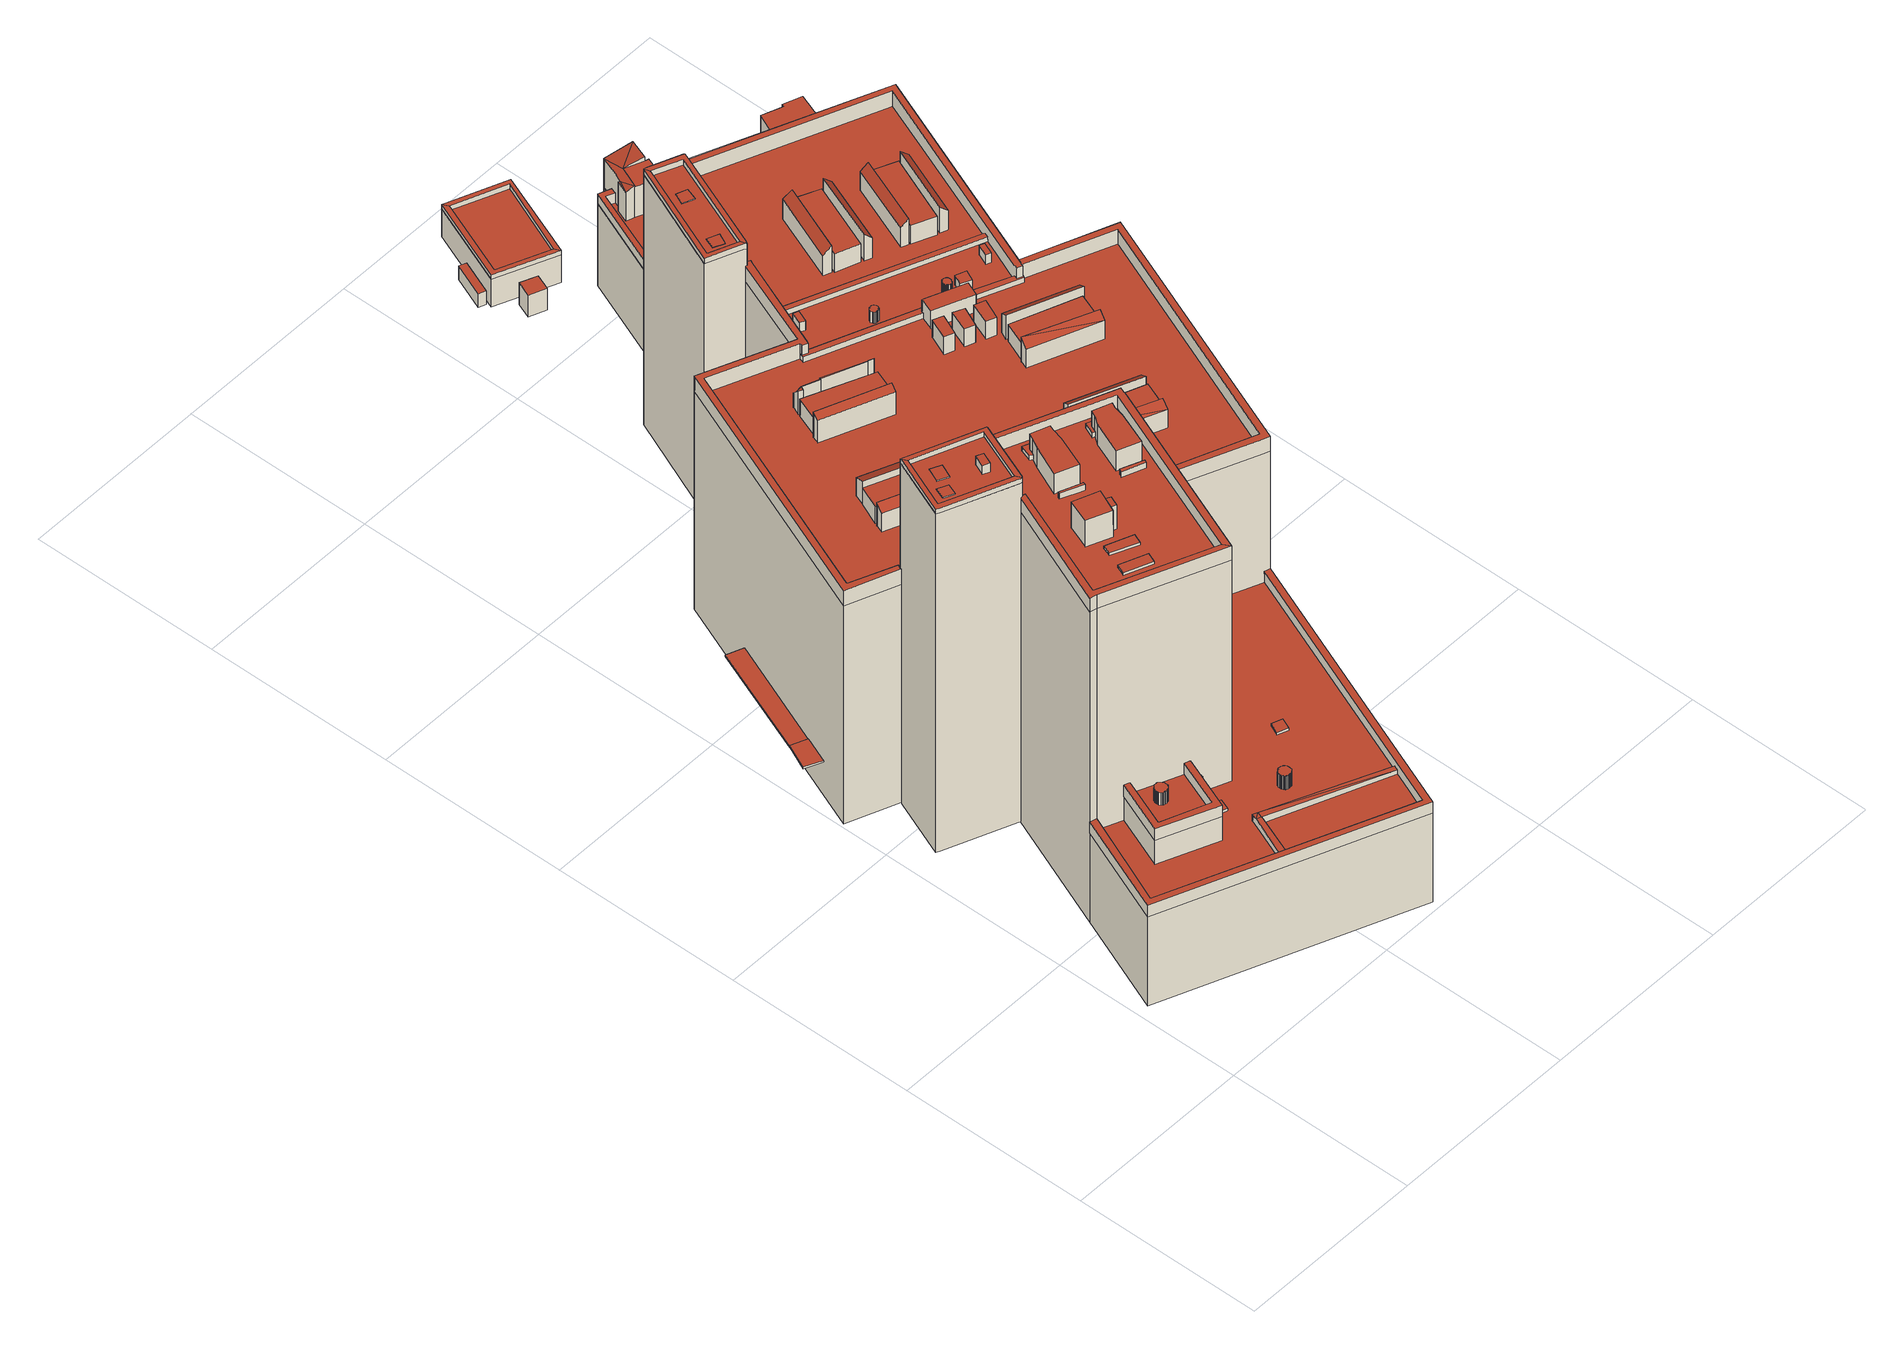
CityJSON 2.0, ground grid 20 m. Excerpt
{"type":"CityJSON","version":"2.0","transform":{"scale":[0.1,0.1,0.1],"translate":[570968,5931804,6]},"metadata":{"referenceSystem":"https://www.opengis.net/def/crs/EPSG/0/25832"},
"CityObjects":{
"building1":{"type":"Building","attributes":{"Grundfläche 2D":"2971.581013","Grundhöhe NN":"6.259"},"children":["building1-1","building1-2","building1-3","building1-4","building1-5","building1-6","building1-7","building1-8","building1-9","building1-10","building1-11","building1-12","building1-13","building1-14","building1-15","building1-16","building1-17","building1-18","building1-19","building1-20","building1-21","building1-22","building1-23","building1-24","building1-25","building1-26","building1-27","building1-28","building1-29","building1-30","building1-31","building1-32","building1-33","building1-34","building1-35","building1-36","building1-37","building1-38","building1-39","building1-40","building1-41","building1-42","building1-43","building1-44","building1-45","building1-46","building1-47","building1-48","building1-49","building1-50","building1-51","building1-52","building1-53","building1-54","building1-55"],"geometry":[{"type":"MultiSurface","lod":"3","boundaries":[[[0,1,2,3,4,5,6,7,8]],[[9,10,11,12,13,14,15,16,17,4,3,18]],[[19,20,21,22,23,24,25,26],[27,28,29,30,31,32,33,34,35,36],[37,38,39,40,41,42,43,44,45,46]],[[47,48,49,50,51,52,53,54,55,56]],[[57,58,59,60,61,62,63,64,65]],[[66,67,68,69,70,71]],[[72,73,74]],[[72,74,75]],[[76,72,75,77]],[[78,77,79]],[[76,77,78]],[[80,81,82,83,84,85,86,87,88,89,90]],[[91,92,93,94,95,96,97,98]],[[99,100,101,102]],[[103,104,102]],[[104,99,102]],[[105,104,103]],[[106,99,104]],[[107,108,109,110]],[[111,112,113,114]],[[115,116,117,118]],[[119,120,121,122,123,124,125,126,127,128,129,130,131]],[[132,133,134,135,136,137,138,139,140,141,142,143,144,145,146,147]],[[148,149,150,151,152,153,154,155,156,157,158,159,160,161,162,163,164,165,166,167,168,169,170],[171,172,173,174],[175,176,177,178],[179,180,181,182],[183,184,185,186]],[[187,188,189,190]],[[191,192,193,194,195,196,197,198,199,200,201,202,203,204,205,206,207,208]],[[209,210,211,212]],[[213,214,215,216]],[[217,218,219,220]],[[221,222,223,224]],[[225,226,227,228,229,230,231,232]],[[233,234,235,236]],[[237,238,239,240,241,242,243,244]],[[245,246,247,248,249,250,251,252,253]],[[254,255,256,257,258,259,260,261,262,263,264,265,266,267,268,269,270,271,272,273,274,275,276,277],[278,279,280,281]],[[282,283,284,285]],[[286,287,288,289,290,291,292,293,294,295,296,297]],[[298,299,300,301,302,303,304,305,306],[307,308,309,310],[311,312,313,314]],[[315,1,0,316]],[[315,317,2,1]],[[317,318,3,2]],[[26,25,5,4]],[[24,6,5,25]],[[7,6,24,23]],[[15,14,22,21]],[[21,20,16,15]],[[17,16,20,19]],[[19,26,4,17]],[[318,319,18,3]],[[9,18,319,320]],[[10,9,320,321]],[[321,322,11,10]],[[322,323,12,11]],[[33,32,52,51]],[[52,32,31,324,325,53]],[[325,326,54,53]],[[326,327,328,56,55,54]],[[328,329,47,56]],[[329,330,36,35,49,48,47]],[[35,34,50,49]],[[34,33,51,50]],[[62,61,46,45]],[[62,45,44,331,332,63]],[[332,333,64,63]],[[333,334,65,64]],[[334,335,57,65]],[[335,336,39,38,59,58,57]],[[60,59,38,37]],[[37,46,61,60]],[[69,68,260,259]],[[259,258,70,69]],[[258,263,71,70]],[[263,262,66,71]],[[262,261,67,66]],[[261,260,68,67]],[[74,73,278,281]],[[75,74,281,280,79,77]],[[78,79,280,279]],[[76,78,279,278,73,72]],[[337,338,92,91]],[[338,339,93,92]],[[339,340,94,93]],[[284,283,96,95,291,290,105,103]],[[288,287,97,96,283,282,101,100]],[[98,97,287,286]],[[102,101,282,285]],[[103,102,285,284]],[[290,289,106,104,105]],[[106,289,288,100,99]],[[110,109,310,309]],[[309,308,107,110]],[[108,107,308,307]],[[307,310,109,108]],[[112,111,182,181]],[[181,180,113,112]],[[180,179,114,113]],[[111,114,179,182]],[[171,174,118,117]],[[173,172,116,115]],[[117,116,172,171]],[[341,342,163,162,127,126,125]],[[128,127,162,161]],[[129,128,161,160]],[[343,344,345,119,131,130]],[[345,346,347,121,120,119]],[[347,348,349,123,122,121]],[[299,298,140,139]],[[298,306,141,140]],[[306,305,142,141]],[[168,167,350,351,352,145,144,143,142,305,304,219,218]],[[352,353,146,145]],[[123,349,354,133,132,147,146,353,341,125,124]],[[354,355,356,357,136,135,134,133]],[[357,358,137,136]],[[183,186,190,189]],[[187,190,186,185]],[[188,187,185,184]],[[189,188,184,183]],[[359,360,192,191]],[[360,361,193,192]],[[361,362,194,193]],[[362,363,195,194]],[[155,154,197,196]],[[198,197,154,153]],[[153,152,199,198]],[[200,199,152,151]],[[364,200,151]],[[364,365,201,200]],[[365,366,202,201]],[[366,367,203,202]],[[367,368,369,170,169,217,220,303,302,301,206,205,204,203]],[[301,300,207,206]],[[212,211,175,178]],[[178,177,209,212]],[[210,209,177,176]],[[176,175,211,210]],[[216,215,312,311]],[[311,314,213,216]],[[314,313,214,213]],[[215,214,313,312]],[[220,219,304,303]],[[218,217,169,168]],[[363,362,370,371]],[[372,226,225,373]],[[372,374,227,226]],[[374,375,228,227]],[[230,229,223,222]],[[231,230,222,221]],[[232,231,221,224]],[[240,239,235,234]],[[241,240,234,233]],[[233,236,242,241]],[[376,244,243,377]],[[376,378,237,244]],[[379,238,237,378]],[[362,361,380,370]],[[95,94,345,344,343,292,291]],[[347,346,345,94,340,381,382,383]],[[384,349,348,347,383,385]],[[354,349,384,386]],[[235,239,238,379,274,273,272,271,387,388,357,356,355,354,386,255,254,277,377,243,242,236]],[[358,357,388,389]],[[360,359,390,391]],[[361,360,391,380]],[[208,245,253,252,392,390,359,191]],[[246,245,208,207]],[[247,246,207,300,299,139]],[[248,247,139,138]],[[251,250,249,248,138,137,358,389,393,394]],[[252,251,394,392]],[[315,316,395,396,337,91]],[[317,315,91,98]],[[98,286,317]],[[373,225,232,224,223,229,228,375,294,293,318,317,286,297]],[[343,130,129,319,318,293,292]],[[319,129,160,159,320]],[[320,159,158,321]],[[321,158,157,322]],[[323,322,157,156]],[[256,255,386,397]],[[257,256,397,398]],[[264,263,258,257,398,399]],[[400,266,265,264,399,401]],[[267,266,400,402]],[[268,267,402,403]],[[269,268,403,404]],[[270,269,404,405]],[[271,270,405,387]],[[81,80,90,89,196,195,363,371,406,407]],[[408,395,316,0,8,85,84,83,82,81,407,409]],[[23,22,14,13,88,87,86,85,8,7]],[[323,156,155,196,89,88,13,12]],[[396,410,338,337]],[[339,338,410,411]],[[340,339,411,381]],[[373,297,296,372]],[[372,296,295,374]],[[374,295,294,375]],[[377,277,276,376]],[[376,276,275,378]],[[379,378,275,274]],[[394,393,389,388,387,405,404,403,402,400,401,399,398,397,386,384,385,383,382,381,411,410,396,395,408,409,407,406,371,370,380,391,390,392]]],"semantics":{"surfaces":[{"type":"RoofSurface"},{"type":"WallSurface"},{"type":"GroundSurface"}],"values":[0,0,0,0,0,0,0,0,0,0,0,0,0,0,0,0,0,0,0,0,0,0,0,0,0,0,0,0,0,0,0,0,0,0,0,0,0,0,1,1,1,1,1,1,1,1,1,1,1,1,1,1,1,1,1,1,1,1,1,1,1,1,1,1,1,1,1,1,1,1,1,1,1,1,1,1,1,1,1,1,1,1,1,1,1,1,1,1,1,1,1,1,1,1,1,1,1,1,1,1,1,1,1,1,1,1,1,1,1,1,1,1,1,1,1,1,1,1,1,1,1,1,1,1,1,1,1,1,1,1,1,1,1,1,1,1,1,1,1,1,1,1,1,1,1,1,1,1,1,1,1,1,1,1,1,1,1,1,1,1,1,1,1,1,1,1,1,1,1,1,1,1,1,1,1,1,1,1,1,1,1,1,1,1,1,1,1,1,1,1,1,1,1,1,1,1,1,1,1,1,1,2]}}]},
"building1-1":{"type":"BuildingInstallation","parents":["building1"],"geometry":[{"type":"MultiSurface","lod":"3","boundaries":[[[412,413,414,415,416]],[[414,413,417,418]],[[415,414,418,419]],[[416,415,419,420]],[[417,413,412,416,420,421]]],"semantics":{"surfaces":[{"type":"RoofSurface"},{"type":"WallSurface"}],"values":[0,1,1,1,1]}}]},
"building1-2":{"type":"BuildingInstallation","parents":["building1"],"geometry":[{"type":"MultiSurface","lod":"3","boundaries":[[[422,423,424,425]],[[426,427,422,425]],[[427,428,423,422]],[[428,429,424,423]]],"semantics":{"surfaces":[{"type":"RoofSurface"},{"type":"WallSurface"}],"values":[0,1,1,1]}}]},
"building1-3":{"type":"BuildingInstallation","parents":["building1"],"geometry":[{"type":"MultiSurface","lod":"3","boundaries":[[[430,431,330,329,328,327,326,325,324,432,433]],[[31,434,432,324]],[[435,433,432,434]],[[435,436,430,433]],[[436,437,431,430]],[[437,36,330,431]]],"semantics":{"surfaces":[{"type":"RoofSurface"},{"type":"WallSurface"}],"values":[0,1,1,1,1,1]}}]},
"building1-4":{"type":"BuildingInstallation","parents":["building1"],"geometry":[{"type":"MultiSurface","lod":"3","boundaries":[[[438,439,440,441]],[[441,440,442,443]],[[443,444,438,441]],[[439,438,444,445]],[[445,442,440,439]]],"semantics":{"surfaces":[{"type":"RoofSurface"},{"type":"WallSurface"}],"values":[0,1,1,1,1]}}]},
"building1-5":{"type":"BuildingInstallation","parents":["building1"],"geometry":[{"type":"MultiSurface","lod":"3","boundaries":[[[446,447,448,449]],[[449,448,450,451]],[[446,449,451,452]],[[447,446,452,453]],[[448,447,453,450]]],"semantics":{"surfaces":[{"type":"RoofSurface"},{"type":"WallSurface"}],"values":[0,1,1,1,1]}}]},
"building1-6":{"type":"BuildingInstallation","parents":["building1"],"geometry":[{"type":"MultiSurface","lod":"3","boundaries":[[[334,333,332,331,454,455,456,457,336,335]],[[44,458,454,331]],[[458,459,455,454]],[[459,460,456,455]],[[460,461,457,456]],[[461,39,336,457]]],"semantics":{"surfaces":[{"type":"RoofSurface"},{"type":"WallSurface"}],"values":[0,1,1,1,1,1]}}]},
"building1-7":{"type":"BuildingInstallation","parents":["building1"],"geometry":[{"type":"MultiSurface","lod":"3","boundaries":[[[462,463,464,465]],[[466,467,465,464]],[[462,465,467,468]],[[463,462,468,469]],[[464,463,469,466]]],"semantics":{"surfaces":[{"type":"RoofSurface"},{"type":"WallSurface"}],"values":[0,1,1,1,1]}}]},
"building1-8":{"type":"BuildingInstallation","parents":["building1"],"geometry":[{"type":"MultiSurface","lod":"3","boundaries":[[[470,471,472,473]],[[471,470,474,475]],[[472,471,475,476]],[[477,473,472,476,426,425,424,429]],[[477,474,470,473]]],"semantics":{"surfaces":[{"type":"RoofSurface"},{"type":"WallSurface"}],"values":[0,1,1,1,1]}}]},
"building1-9":{"type":"BuildingInstallation","parents":["building1"],"geometry":[{"type":"MultiSurface","lod":"3","boundaries":[[[478,479,480,481,482]],[[479,478,483,484]],[[482,481,485,486]],[[486,483,478,482]]],"semantics":{"surfaces":[{"type":"RoofSurface"},{"type":"WallSurface"}],"values":[0,1,1,1]}}]},
"building1-10":{"type":"BuildingInstallation","parents":["building1"],"geometry":[{"type":"MultiSurface","lod":"3","boundaries":[[[487,488,489]],[[488,490,489]],[[491,492,493,494,488,487]],[[495,496,492]],[[496,493,492]],[[267,268,487,489]],[[497,492,491,487,268,269,498,499,500]],[[497,501,495,492]],[[501,502,496,495]],[[485,481,493,496,502]],[[493,481,480,488,494]],[[480,479,490,488]],[[484,266,267,489,490,479]]],"semantics":{"surfaces":[{"type":"RoofSurface"},{"type":"WallSurface"}],"values":[0,0,0,0,0,1,1,1,1,1,1,1,1]}}]},
"building1-11":{"type":"BuildingInstallation","parents":["building1"],"geometry":[{"type":"MultiSurface","lod":"3","boundaries":[[[503,504,505,506,507,508,509]],[[255,256,505,504]],[[256,257,506,505]],[[507,506,257,510]],[[510,511,512,509,508,507]],[[512,254,503,509]],[[503,254,255,504]]],"semantics":{"surfaces":[{"type":"RoofSurface"},{"type":"WallSurface"}],"values":[0,1,1,1,1,1,1]}}]},
"building1-12":{"type":"BuildingInstallation","parents":["building1"],"geometry":[{"type":"MultiSurface","lod":"3","boundaries":[[[513,514,515,516,499,498,517]],[[273,518,516,515]],[[518,500,499,516]],[[269,270,517,498]],[[270,271,513,517]],[[271,272,273,515,514,513]]],"semantics":{"surfaces":[{"type":"RoofSurface"},{"type":"WallSurface"}],"values":[0,1,1,1,1,1]}}]},
"building1-13":{"type":"BuildingInstallation","parents":["building1"],"geometry":[{"type":"MultiSurface","lod":"3","boundaries":[[[519,520,521,522,523]],[[265,524,522,521]],[[524,525,526,519,523,522]],[[526,264,520,519]],[[264,265,521,520]]],"semantics":{"surfaces":[{"type":"RoofSurface"},{"type":"WallSurface"}],"values":[0,1,1,1,1]}}]},
"building1-14":{"type":"BuildingInstallation","parents":["building1"],"geometry":[{"type":"MultiSurface","lod":"3","boundaries":[[[527,528,529,530]],[[531,532,527,530]],[[533,531,530,529]],[[528,527,532,534]],[[529,528,534,533]]],"semantics":{"surfaces":[{"type":"RoofSurface"},{"type":"WallSurface"}],"values":[0,1,1,1,1]}}]},
"building1-15":{"type":"BuildingInstallation","parents":["building1"],"geometry":[{"type":"MultiSurface","lod":"3","boundaries":[[[535,536,537,538]],[[537,536,539,540]],[[538,537,540,541]],[[535,538,541,542]],[[536,535,542,539]]],"semantics":{"surfaces":[{"type":"RoofSurface"},{"type":"WallSurface"}],"values":[0,1,1,1,1]}}]},
"building1-16":{"type":"BuildingInstallation","parents":["building1"],"geometry":[{"type":"MultiSurface","lod":"3","boundaries":[[[543,544,545,546,547,548,549,550]],[[546,545,551,552]],[[552,553,547,546]],[[85,86,87,88,543,550,549,548]],[[88,89,544,543]]],"semantics":{"surfaces":[{"type":"RoofSurface"},{"type":"WallSurface"}],"values":[0,1,1,1,1]}}]},
"building1-17":{"type":"BuildingInstallation","parents":["building1"],"geometry":[{"type":"MultiSurface","lod":"3","boundaries":[[[545,544,554,555,556,557,558,559,548,547,560]],[[89,90,80,81,556,555,554,544]],[[81,82,83,84,85,548,559,558,557,556]],[[560,547,553,561]],[[561,551,545,560]]],"semantics":{"surfaces":[{"type":"RoofSurface"},{"type":"WallSurface"}],"values":[0,1,1,1,1]}}]},
"building1-18":{"type":"BuildingInstallation","parents":["building1"],"geometry":[{"type":"MultiSurface","lod":"3","boundaries":[[[562,563,564,565]],[[565,564,566,567]],[[562,565,567,568]],[[563,562,568,569]],[[564,563,569,566]]],"semantics":{"surfaces":[{"type":"RoofSurface"},{"type":"WallSurface"}],"values":[0,1,1,1,1]}}]},
"building1-19":{"type":"BuildingInstallation","parents":["building1"],"geometry":[{"type":"MultiSurface","lod":"3","boundaries":[[[570,571,572,573,574,575,576,577,578,579,580,581,582,583,584,585,586,587,588,589,590,591,592,593]],[[594,595,578,577]],[[595,596,579,578]],[[596,597,580,579]],[[597,598,581,580]],[[598,599,582,581]],[[599,600,583,582]],[[601,602,593,592]],[[602,603,570,593]],[[603,604,571,570]],[[604,605,572,571]],[[605,606,573,572]],[[606,607,574,573]],[[607,608,575,574]],[[608,609,576,575]],[[577,576,609,594]],[[600,610,584,583]],[[610,611,585,584]],[[611,612,586,585]],[[612,613,587,586]],[[613,614,588,587]],[[614,615,589,588]],[[615,616,590,589]],[[616,617,591,590]],[[617,601,592,591]]],"semantics":{"surfaces":[{"type":"RoofSurface"},{"type":"WallSurface"}],"values":[0,1,1,1,1,1,1,1,1,1,1,1,1,1,1,1,1,1,1,1,1,1,1,1,1]}}]},
"building1-20":{"type":"BuildingInstallation","parents":["building1"],"geometry":[{"type":"MultiSurface","lod":"3","boundaries":[[[618,619,620,621]],[[621,620,622,623]],[[618,621,623,624]],[[619,618,624,625]],[[620,619,625,622]]],"semantics":{"surfaces":[{"type":"RoofSurface"},{"type":"WallSurface"}],"values":[0,1,1,1,1]}}]},
"building1-21":{"type":"BuildingInstallation","parents":["building1"],"geometry":[{"type":"MultiSurface","lod":"3","boundaries":[[[626,627,628,629,630,631,632,633,634,635,636,637,638,639,640,641,642,643,644,645,646,647,648,649,650,651,652,653,654,655,656,657,658,659,660,661,662,663,664]],[[635,634,665,666]],[[631,630,667,668]],[[632,631,668,669]],[[633,632,669,670]],[[634,633,670,665]],[[636,635,666,671]],[[637,636,671,672]],[[638,637,672,673]],[[639,638,673,674]],[[640,639,674,675]],[[641,640,675,676]],[[642,641,676,677]],[[643,642,677,678]],[[644,643,678,679]],[[645,644,679,680]],[[646,645,680,681]],[[647,646,681,682]],[[648,647,682,683]],[[649,648,683,684]],[[650,649,684,685]],[[651,650,685,686]],[[652,651,686,687]],[[653,652,687,688]],[[654,653,688,689]],[[655,654,689,690]],[[656,655,690,691]],[[657,656,691,692]],[[658,657,692,693]],[[659,658,693,694]],[[660,659,694,695]],[[661,660,695,696]],[[662,661,696,697]],[[663,662,697,698]],[[664,663,698,699]],[[626,664,699,700]],[[627,626,700,701]],[[628,627,701,702]],[[629,628,702,703]],[[630,629,703,667]]],"semantics":{"surfaces":[{"type":"RoofSurface"},{"type":"WallSurface"}],"values":[0,1,1,1,1,1,1,1,1,1,1,1,1,1,1,1,1,1,1,1,1,1,1,1,1,1,1,1,1,1,1,1,1,1,1,1,1,1,1,1]}}]},
"building1-22":{"type":"BuildingInstallation","parents":["building1"],"geometry":[{"type":"MultiSurface","lod":"3","boundaries":[[[704,705,706,707]],[[708,709,707,706]],[[704,707,709,710]],[[705,704,710,711]],[[711,708,706,705]]],"semantics":{"surfaces":[{"type":"RoofSurface"},{"type":"WallSurface"}],"values":[0,1,1,1,1]}}]},
"building1-23":{"type":"BuildingInstallation","parents":["building1"],"geometry":[{"type":"MultiSurface","lod":"3","boundaries":[[[712,713,714,715]],[[715,714,716,717]],[[712,715,717,718]],[[713,712,718,719]],[[714,713,719,716]]],"semantics":{"surfaces":[{"type":"RoofSurface"},{"type":"WallSurface"}],"values":[0,1,1,1,1]}}]},
"building1-24":{"type":"BuildingInstallation","parents":["building1"],"geometry":[{"type":"MultiSurface","lod":"3","boundaries":[[[720,721,722,723]],[[723,722,724,725]],[[720,723,725,726]],[[721,720,726,727]],[[722,721,727,724]]],"semantics":{"surfaces":[{"type":"RoofSurface"},{"type":"WallSurface"}],"values":[0,1,1,1,1]}}]},
"building1-25":{"type":"BuildingInstallation","parents":["building1"],"geometry":[{"type":"MultiSurface","lod":"3","boundaries":[[[728,729,730,731]],[[731,730,732,733]],[[728,731,733,734]],[[729,728,734,735]],[[730,729,735,732]]],"semantics":{"surfaces":[{"type":"RoofSurface"},{"type":"WallSurface"}],"values":[0,1,1,1,1]}}]},
"building1-26":{"type":"BuildingInstallation","parents":["building1"],"geometry":[{"type":"MultiSurface","lod":"3","boundaries":[[[736,737,738]],[[739,737,736]],[[740,741,738,737]],[[736,738,741,742]],[[742,743,739,736]],[[737,739,743,740]]],"semantics":{"surfaces":[{"type":"RoofSurface"},{"type":"WallSurface"}],"values":[0,0,1,1,1,1]}}]},
"building1-27":{"type":"BuildingInstallation","parents":["building1"],"geometry":[{"type":"MultiSurface","lod":"3","boundaries":[[[744,745,746,747]],[[748,749,747,746]],[[744,747,749,750]],[[750,751,745,744]],[[746,745,751,748]]],"semantics":{"surfaces":[{"type":"RoofSurface"},{"type":"WallSurface"}],"values":[0,1,1,1,1]}}]},
"building1-28":{"type":"BuildingInstallation","parents":["building1"],"geometry":[{"type":"MultiSurface","lod":"3","boundaries":[[[752,753,754,755]],[[755,754,756,757]],[[752,755,757,758]],[[753,752,758,759]],[[754,753,759,756]]],"semantics":{"surfaces":[{"type":"RoofSurface"},{"type":"WallSurface"}],"values":[0,1,1,1,1]}}]},
"building1-29":{"type":"BuildingInstallation","parents":["building1"],"geometry":[{"type":"MultiSurface","lod":"3","boundaries":[[[760,761,762,763,764,765,766,767,768,769,770,771,772,773,774,775,776,777,778,779,780,781,782,783,784,785,786,787,788,789]],[[763,762,790,791]],[[761,760,792,793]],[[762,761,793,790]],[[764,763,791,794]],[[765,764,794,795]],[[766,765,795,796]],[[767,766,796,797]],[[768,767,797,798]],[[769,768,798,799]],[[770,769,799,800]],[[771,770,800,801]],[[772,771,801,802]],[[773,772,802,803]],[[774,773,803,804]],[[775,774,804,805]],[[776,775,805,806]],[[777,776,806,807]],[[778,777,807,808]],[[779,778,808,809]],[[780,779,809,810]],[[781,780,810,811]],[[782,781,811,812]],[[783,782,812,813]],[[784,783,813,814]],[[785,784,814,815]],[[786,785,815,816]],[[787,786,816,817]],[[788,787,817,818]],[[789,788,818,819]],[[760,789,819,792]]],"semantics":{"surfaces":[{"type":"RoofSurface"},{"type":"WallSurface"}],"values":[0,1,1,1,1,1,1,1,1,1,1,1,1,1,1,1,1,1,1,1,1,1,1,1,1,1,1,1,1,1,1]}}]},
"building1-30":{"type":"BuildingInstallation","parents":["building1"],"geometry":[{"type":"MultiSurface","lod":"3","boundaries":[[[820,821,822,823]],[[823,822,824,825]],[[825,826,820,823]],[[821,820,826,827]],[[827,824,822,821]]],"semantics":{"surfaces":[{"type":"RoofSurface"},{"type":"WallSurface"}],"values":[0,1,1,1,1]}}]},
"building1-31":{"type":"BuildingInstallation","parents":["building1"],"geometry":[{"type":"MultiSurface","lod":"3","boundaries":[[[828,829,830,831]],[[831,830,832,833]],[[833,834,828,831]],[[829,828,834,835]],[[835,832,830,829]]],"semantics":{"surfaces":[{"type":"RoofSurface"},{"type":"WallSurface"}],"values":[0,1,1,1,1]}}]},
"building1-32":{"type":"BuildingInstallation","parents":["building1"],"geometry":[{"type":"MultiSurface","lod":"3","boundaries":[[[836,837,838,839]],[[840,841,839,838]],[[836,839,841,842]],[[842,843,837,836]],[[838,837,843,840]]],"semantics":{"surfaces":[{"type":"RoofSurface"},{"type":"WallSurface"}],"values":[0,1,1,1,1]}}]},
"building1-33":{"type":"BuildingInstallation","parents":["building1"],"geometry":[{"type":"MultiSurface","lod":"3","boundaries":[[[844,845,846,847,848,849,850,851,852,853,854,855,856,857,858,859,860,861,862,863,864,865,866,867,868,869,870,871]],[[848,847,872,873]],[[849,848,873,874]],[[850,849,874,875]],[[851,850,875,876]],[[852,851,876,877]],[[853,852,877,878]],[[854,853,878,879]],[[855,854,879,880]],[[856,855,880,881]],[[857,856,881,882]],[[858,857,882,883]],[[859,858,883,884]],[[860,859,884,885]],[[861,860,885,886]],[[862,861,886,887]],[[863,862,887,888]],[[864,863,888,889]],[[865,864,889,890]],[[866,865,890,891]],[[867,866,891,892]],[[868,867,892,893]],[[869,868,893,894]],[[870,869,894,895]],[[871,870,895,896]],[[844,871,896,897]],[[845,844,897,898]],[[846,845,898,899]],[[847,846,899,872]]],"semantics":{"surfaces":[{"type":"RoofSurface"},{"type":"WallSurface"}],"values":[0,1,1,1,1,1,1,1,1,1,1,1,1,1,1,1,1,1,1,1,1,1,1,1,1,1,1,1,1]}}]},
"building1-34":{"type":"BuildingInstallation","parents":["building1"],"geometry":[{"type":"MultiSurface","lod":"3","boundaries":[[[900,901,902,903]],[[903,902,904,905]],[[900,903,905,906]],[[901,900,906,907]],[[902,901,907,904]]],"semantics":{"surfaces":[{"type":"RoofSurface"},{"type":"WallSurface"}],"values":[0,1,1,1,1]}}]},
"building1-35":{"type":"BuildingInstallation","parents":["building1"],"geometry":[{"type":"MultiSurface","lod":"3","boundaries":[[[353,352,351,350,908,909,910,911,342,341]],[[167,912,908,350]],[[912,913,909,908]],[[914,915,911,910]],[[915,163,342,911]]],"semantics":{"surfaces":[{"type":"RoofSurface"},{"type":"WallSurface"}],"values":[0,1,1,1,1]}}]},
"building1-36":{"type":"BuildingInstallation","parents":["building1"],"geometry":[{"type":"MultiSurface","lod":"3","boundaries":[[[916,917,918]],[[919,917,916]],[[920,921,918,917]],[[916,918,921,922]],[[922,923,919,916]],[[917,919,923,920]]],"semantics":{"surfaces":[{"type":"RoofSurface"},{"type":"WallSurface"}],"values":[0,0,1,1,1,1]}}]},
"building1-37":{"type":"BuildingInstallation","parents":["building1"],"geometry":[{"type":"MultiSurface","lod":"3","boundaries":[[[924,925,926]],[[926,925,927,928]],[[924,929,930,925]],[[929,931,932,933]],[[934,935,931]],[[935,932,931]],[[936,937,935]],[[933,930,929]],[[937,932,935]],[[938,939,924,926]],[[929,924,939,940,934,931]],[[934,940,941,936,935]],[[941,942,937,936]],[[942,943,932,937]],[[943,944,933,932]],[[944,945,930,933]],[[925,930,945,946]],[[925,946,947,928,927]],[[947,938,926,928]]],"semantics":{"surfaces":[{"type":"RoofSurface"},{"type":"WallSurface"}],"values":[0,0,0,0,0,0,0,0,0,1,1,1,1,1,1,1,1,1,1]}}]},
"building1-38":{"type":"BuildingInstallation","parents":["building1"],"geometry":[{"type":"MultiSurface","lod":"3","boundaries":[[[948,949,950,951]],[[951,950,952,953]],[[948,951,953,954]],[[949,948,954,955]],[[950,949,955,952]]],"semantics":{"surfaces":[{"type":"RoofSurface"},{"type":"WallSurface"}],"values":[0,1,1,1,1]}}]},
"building1-39":{"type":"BuildingInstallation","parents":["building1"],"geometry":[{"type":"MultiSurface","lod":"3","boundaries":[[[956,957,958,959]],[[960,961,959,958]],[[956,959,961,962]],[[962,963,957,956]],[[958,957,963,960]]],"semantics":{"surfaces":[{"type":"RoofSurface"},{"type":"WallSurface"}],"values":[0,1,1,1,1]}}]},
"building1-40":{"type":"BuildingInstallation","parents":["building1"],"geometry":[{"type":"MultiSurface","lod":"3","boundaries":[[[964,965,966,967]],[[968,969,967,966]],[[964,967,969,970]],[[970,971,965,964]],[[966,965,971,968]]],"semantics":{"surfaces":[{"type":"RoofSurface"},{"type":"WallSurface"}],"values":[0,1,1,1,1]}}]},
"building1-41":{"type":"BuildingInstallation","parents":["building1"],"geometry":[{"type":"MultiSurface","lod":"3","boundaries":[[[972,973,974,975]],[[975,974,976,977]],[[972,975,977,978]],[[973,972,978,979]],[[974,973,979,976]]],"semantics":{"surfaces":[{"type":"RoofSurface"},{"type":"WallSurface"}],"values":[0,1,1,1,1]}}]},
"building1-42":{"type":"BuildingInstallation","parents":["building1"],"geometry":[{"type":"MultiSurface","lod":"3","boundaries":[[[980,981,982,983,984,985,369,368,367,366,365,364]],[[986,987,985,984]],[[987,170,369,985]],[[151,988,989,981,980,364]],[[989,990,982,981]]],"semantics":{"surfaces":[{"type":"RoofSurface"},{"type":"WallSurface"}],"values":[0,1,1,1,1]}}]},
"building1-43":{"type":"BuildingInstallation","parents":["building1"],"geometry":[{"type":"MultiSurface","lod":"3","boundaries":[[[991,992,993,994,995,996,997]],[[914,910,909,993,992,991,998]],[[913,986,984,983,995,994,993,909]],[[983,982,990,999,997,996,995]],[[999,998,991,997]]],"semantics":{"surfaces":[{"type":"RoofSurface"},{"type":"WallSurface"}],"values":[0,1,1,1,1]}}]},
"building1-44":{"type":"BuildingInstallation","parents":["building1"],"geometry":[{"type":"MultiSurface","lod":"3","boundaries":[[[1000,1001,1002,1003]],[[1004,1005,1003,1002]],[[1000,1003,1005,1006]],[[1006,1007,1001,1000]],[[1002,1001,1007,1004]]],"semantics":{"surfaces":[{"type":"RoofSurface"},{"type":"WallSurface"}],"values":[0,1,1,1,1]}}]},
"building1-45":{"type":"BuildingInstallation","parents":["building1"],"geometry":[{"type":"MultiSurface","lod":"3","boundaries":[[[1008,1009,1010,1011,1012]],[[1013,1014,1015,1010,1009,1008]],[[1015,1016,1011,1010]],[[1016,1017,1012,1011]],[[1017,1013,1008,1012]]],"semantics":{"surfaces":[{"type":"RoofSurface"},{"type":"WallSurface"}],"values":[0,1,1,1,1]}}]},
"building1-46":{"type":"BuildingInstallation","parents":["building1"],"geometry":[{"type":"MultiSurface","lod":"3","boundaries":[[[1018,1019,1020,1021]],[[115,118,1021,1020]],[[1022,1018,1021,118,174]],[[1019,1018,1022,1023]],[[173,115,1020,1019,1023]]],"semantics":{"surfaces":[{"type":"RoofSurface"},{"type":"WallSurface"}],"values":[0,1,1,1,1]}}]},
"building1-47":{"type":"BuildingInstallation","parents":["building1"],"geometry":[{"type":"MultiSurface","lod":"3","boundaries":[[[1024,1025,1026,1027,1028,1029,1030,1031,1032,1033,1034,1035,1036,1037,1038,1039,1040,1041,1042,1043,1044,1045,1046,1047,1048,1049,1050,1051,1052,1053,1054,1055,1056,1057,1058,1059,1060]],[[1045,1044,1061,1062]],[[1046,1045,1062,1063]],[[1047,1046,1063,1064]],[[1048,1047,1064,1065]],[[1049,1048,1065,1066]],[[1050,1049,1066,1067]],[[1034,1033,1068,1069]],[[1035,1034,1069,1070]],[[1031,1030,1071,1072]],[[1032,1031,1072,1073]],[[1033,1032,1073,1068]],[[1036,1035,1070,1074]],[[1037,1036,1074,1075]],[[1038,1037,1075,1076]],[[1039,1038,1076,1077]],[[1040,1039,1077,1078]],[[1041,1040,1078,1079]],[[1042,1041,1079,1080]],[[1043,1042,1080,1081]],[[1044,1043,1081,1061]],[[1051,1050,1067,1082]],[[1052,1051,1082,1083]],[[1053,1052,1083,1084]],[[1054,1053,1084,1085]],[[1055,1054,1085,1086]],[[1056,1055,1086,1087]],[[1057,1056,1087,1088]],[[1058,1057,1088,1089]],[[1059,1058,1089,1090]],[[1060,1059,1090,1091]],[[1024,1060,1091,1092]],[[1025,1024,1092,1093]],[[1026,1025,1093,1094]],[[1027,1026,1094,1095]],[[1028,1027,1095,1096]],[[1029,1028,1096,1097]],[[1030,1029,1097,1071]]],"semantics":{"surfaces":[{"type":"RoofSurface"},{"type":"WallSurface"}],"values":[0,1,1,1,1,1,1,1,1,1,1,1,1,1,1,1,1,1,1,1,1,1,1,1,1,1,1,1,1,1,1,1,1,1,1,1,1,1]}}]},
"building1-48":{"type":"BuildingInstallation","parents":["building1"],"geometry":[{"type":"MultiSurface","lod":"3","boundaries":[[[1098,1099,1100,1101]],[[1101,1100,1102,1103]],[[1103,1104,1098,1101]],[[1104,1105,1099,1098]],[[1100,1099,1105,1102]]],"semantics":{"surfaces":[{"type":"RoofSurface"},{"type":"WallSurface"}],"values":[0,1,1,1,1]}}]},
"building1-49":{"type":"BuildingInstallation","parents":["building1"],"geometry":[{"type":"MultiSurface","lod":"3","boundaries":[[[1106,1107,1108,1109]],[[1110,1111,1109,1108]],[[1106,1109,1111,1112]],[[1112,1113,1107,1106]],[[1108,1107,1113,1110]]],"semantics":{"surfaces":[{"type":"RoofSurface"},{"type":"WallSurface"}],"values":[0,1,1,1,1]}}]},
"building1-50":{"type":"BuildingInstallation","parents":["building1"],"geometry":[{"type":"MultiSurface","lod":"3","boundaries":[[[1114,1115,1116,1117,1118,1119,1120,1121,1122,1123]],[[1124,1125,1120,1119]],[[1121,1120,1125,1126]],[[245,246,1123,1122]],[[246,247,1114,1123]],[[247,248,1115,1114]],[[248,249,250,251,1118,1117,1116,1115]]],"semantics":{"surfaces":[{"type":"RoofSurface"},{"type":"WallSurface"}],"values":[0,1,1,1,1,1,1]}}]},
"building1-51":{"type":"BuildingInstallation","parents":["building1"],"geometry":[{"type":"MultiSurface","lod":"3","boundaries":[[[1127,1128,1129,1130]],[[1130,1129,1131,1132]],[[1127,1130,1132,1133]],[[1128,1127,1133,1134]],[[1129,1128,1134,1131]]],"semantics":{"surfaces":[{"type":"RoofSurface"},{"type":"WallSurface"}],"values":[0,1,1,1,1]}}]},
"building1-52":{"type":"BuildingInstallation","parents":["building1"],"geometry":[{"type":"MultiSurface","lod":"3","boundaries":[[[1135,1136,1137,1138]],[[1138,1137,1139,1140]],[[1135,1138,1140,1141]],[[1141,1142,1136,1135]],[[1142,1139,1137,1136]]],"semantics":{"surfaces":[{"type":"RoofSurface"},{"type":"WallSurface"}],"values":[0,1,1,1,1]}}]},
"building1-53":{"type":"BuildingInstallation","parents":["building1"],"geometry":[{"type":"MultiSurface","lod":"3","boundaries":[[[1119,1118,1143,1144,1122,1121,1145]],[[251,252,1143,1118]],[[252,253,245,1122,1144,1143]],[[1126,1146,1145,1121]],[[1119,1145,1146,1124]]],"semantics":{"surfaces":[{"type":"RoofSurface"},{"type":"WallSurface"}],"values":[0,1,1,1,1]}}]},
"building1-54":{"type":"BuildingInstallation","parents":["building1"],"geometry":[{"type":"MultiSurface","lod":"3","boundaries":[[[1147,1148,1149,1150]],[[1151,1152,1153,1154]],[[1150,1151,1154,1155,1147]],[[1148,1147,1155,1156]],[[1148,1156,1153,1152,1149]],[[1156,1155,1154,1153]]],"semantics":{"surfaces":[{"type":"RoofSurface"},{"type":"WallSurface"},{"type":"OuterCeilingSurface"}],"values":[0,1,1,1,1,2]}}]},
"building1-55":{"type":"BuildingInstallation","parents":["building1"],"geometry":[{"type":"MultiSurface","lod":"3","boundaries":[[[1157,1158,1159,1160]],[[1160,1159,1161,1151,1150]],[[1160,1150,1149,1157]],[[1157,1149,1152,1162,1158]],[[1159,1158,1162,1161]],[[1162,1152,1151,1161]]],"semantics":{"surfaces":[{"type":"RoofSurface"},{"type":"WallSurface"},{"type":"OuterCeilingSurface"}],"values":[0,1,1,1,1,2]}}]},
"building2":{"type":"Building","attributes":{"Grundfläche 2D":"3.056399","Grundhöhe NN":"6.283"},"geometry":[{"type":"Solid","lod":"3","boundaries":[[[[1163,1164,1165,1166]],[[1167,1168,1166,1165]],[[1168,1169,1163,1166]],[[1169,1170,1164,1163]],[[1170,1167,1165,1164]],[[1170,1169,1168,1167]]]],"semantics":{"surfaces":[{"type":"RoofSurface"},{"type":"WallSurface"},{"type":"GroundSurface"}],"values":[[0,1,1,1,1,2]]}}]},
"building3":{"type":"Building","attributes":{"Grundfläche 2D":"2.991988","Grundhöhe NN":"6.283"},"geometry":[{"type":"Solid","lod":"3","boundaries":[[[[1171,1172,1173,1174]],[[1175,1176,1174,1173]],[[1176,1177,1171,1174]],[[1177,1178,1172,1171]],[[1178,1175,1173,1172]],[[1178,1177,1176,1175]]]],"semantics":{"surfaces":[{"type":"RoofSurface"},{"type":"WallSurface"},{"type":"GroundSurface"}],"values":[[0,1,1,1,1,2]]}}]},
"building4":{"type":"Building","attributes":{"Grundfläche 2D":"63.782474","Grundhöhe NN":"6.283"},"children":["building4-1","building4-2"],"geometry":[{"type":"Solid","lod":"3","boundaries":[[[[1179,1180,1181,1182,1183]],[[1182,1181,1184,1185]],[[1183,1182,1185,1186]],[[1179,1183,1186,1187]],[[1181,1180,1179,1187,1188,1184]],[[1188,1187,1186,1185,1184]]]],"semantics":{"surfaces":[{"type":"RoofSurface"},{"type":"WallSurface"},{"type":"GroundSurface"}],"values":[[0,1,1,1,1,2]]}}]},
"building4-1":{"type":"BuildingInstallation","parents":["building4"],"geometry":[{"type":"MultiSurface","lod":"3","boundaries":[[[1189,1190,1191,1192,1193,1194,1195]],[[1192,1191,1196,1197]],[[1193,1192,1197,1198]],[[1183,1179,1195,1194]],[[1179,1180,1181,1190,1189,1195]]],"semantics":{"surfaces":[{"type":"RoofSurface"},{"type":"WallSurface"}],"values":[0,1,1,1,1]}}]},
"building4-2":{"type":"BuildingInstallation","parents":["building4"],"geometry":[{"type":"MultiSurface","lod":"3","boundaries":[[[1191,1190,1199,1194,1193,1200]],[[1181,1182,1199,1190]],[[1182,1183,1194,1199]],[[1200,1193,1198,1201]],[[1191,1200,1201,1196]]],"semantics":{"surfaces":[{"type":"RoofSurface"},{"type":"WallSurface"}],"values":[0,1,1,1,1]}}]}
},
"vertices":[
[107,339,407],[56,215,407],[63,213,407],[184,164,407],[180,172,407],[65,219,407],[113,339,407],[110,340,407],[109,339,407],[261,356,407],[263,361,407],[136,412,407],[132,403,407],[134,402,407],[134,401,407],[138,400,407],[140,405,407],[255,358,407],[261,355,407],[255,358,390],[140,405,390],[138,400,390],[134,401,390],[110,340,390],[113,339,390],[65,219,390],[180,172,390],[218,352,390],[220,357,390],[239,350,390],[236,344,390],[236,342,390],[234,334,390],[221,300,390],[198,309,390],[211,342,390],[217,350,390],[142,331,390],[156,364,390],[161,372,390],[162,374,390],[164,379,390],[183,372,390],[181,367,390],[180,364,390],[178,355,390],[165,322,390],[218,352,415],[217,350,415],[211,342,415],[198,309,415],[221,300,415],[234,334,415],[236,344,415],[239,350,415],[238,350,415],[220,357,415],[162,374,415],[161,372,415],[156,364,415],[142,331,415],[165,322,415],[178,355,415],[181,367,415],[183,372,415],[164,379,415],[512,968,146],[491,976,146],[481,954,146],[522,936,146],[532,964,146],[513,971,146],[394,968,133],[391,961,123],[460,932,123],[463,940,133],[406,997,133],[475,969,133],[409,1003,123],[478,975,123],[55,429,425],[31,370,425],[35,368,425],[105,340,425],[107,339,425],[109,339,425],[110,340,425],[134,401,425],[134,402,425],[56,433,425],[56,432,425],[56,215,128],[14,111,128],[270,8,128],[387,298,128],[381,300,128],[266,16,128],[22,115,128],[63,213,128],[158,113,122],[139,67,122],[145,65,122],[163,111,122],[285,62,119],[165,117,122],[287,67,119],[160,119,122],[323,713,298],[350,782,298],[327,792,298],[299,722,298],[210,579,296],[219,602,296],[150,631,296],[141,607,296],[106,520,296],[96,497,296],[164,469,296],[174,492,296],[387,298,293],[492,559,293],[494,565,293],[402,601,293],[402,602,293],[400,597,293],[399,596,293],[400,595,293],[486,561,293],[383,307,293],[261,355,293],[259,350,293],[381,300,293],[400,597,294],[489,819,294],[298,897,294],[297,897,294],[291,899,294],[285,884,294],[286,883,294],[285,880,294],[290,878,294],[295,891,294],[481,816,294],[394,599,294],[394,598,294],[393,595,294],[398,593,294],[399,596,294],[206,671,275],[201,673,275],[202,675,275],[201,676,275],[115,711,275],[12,456,275],[58,437,275],[56,433,275],[132,403,275],[136,412,275],[263,361,275],[261,356,275],[261,355,275],[383,307,275],[486,561,275],[400,595,275],[399,596,275],[398,593,275],[393,595,275],[394,599,275],[414,647,275],[227,722,275],[208,674,275],[164,469,275],[96,497,275],[106,520,275],[174,492,275],[362,417,275],[353,394,275],[283,421,275],[293,444,275],[141,607,275],[150,631,275],[219,602,275],[210,579,275],[336,555,275],[404,529,275],[395,505,275],[327,532,275],[395,505,296],[404,529,296],[336,555,296],[327,532,296],[240,773,294],[204,681,294],[112,719,294],[4,452,294],[56,432,294],[56,433,294],[58,437,294],[12,456,294],[115,711,294],[201,676,294],[202,675,294],[201,673,294],[206,671,294],[207,673,294],[246,770,294],[248,774,294],[243,776,294],[241,772,294],[283,421,296],[353,394,296],[362,417,296],[293,444,296],[368,695,298],[391,685,298],[419,754,298],[396,764,298],[227,722,281],[414,647,281],[416,652,281],[229,727,281],[73,151,144],[122,132,144],[141,181,144],[93,201,144],[87,203,158],[65,148,158],[125,123,158],[147,179,158],[141,181,158],[122,132,158],[73,151,158],[93,201,158],[469,875,213],[342,926,213],[325,886,213],[452,835,213],[338,934,228],[320,888,228],[325,886,228],[342,926,228],[469,875,228],[452,835,228],[457,832,228],[476,878,228],[241,772,315],[243,776,315],[285,880,315],[286,883,315],[285,884,315],[253,897,315],[249,898,315],[203,788,315],[240,773,315],[484,822,105],[489,819,105],[545,958,105],[535,963,105],[532,964,105],[522,936,105],[481,954,105],[491,976,105],[512,968,105],[513,971,105],[480,985,105],[398,1017,105],[388,1021,105],[393,1037,105],[366,1047,105],[361,1033,105],[348,1038,105],[292,899,105],[297,897,105],[298,897,105],[320,888,105],[338,934,105],[476,878,105],[457,832,105],[391,961,105],[409,1003,105],[478,975,105],[460,932,105],[145,65,114],[266,16,114],[285,62,114],[163,111,114],[63,213,114],[22,115,114],[139,67,114],[160,119,114],[287,67,114],[381,300,114],[259,350,114],[184,164,114],[147,179,114],[125,123,114],[65,148,114],[87,203,114],[290,878,275],[285,880,275],[243,776,275],[248,774,275],[246,770,275],[229,727,275],[416,652,275],[481,816,275],[295,891,275],[350,782,275],[323,713,275],[299,722,275],[327,792,275],[396,764,275],[419,754,275],[391,685,275],[368,695,275],[56,215,390],[107,339,390],[63,213,390],[184,164,390],[261,355,390],[261,356,390],[263,361,390],[136,412,390],[132,403,390],[236,342,396],[236,344,396],[239,350,396],[238,350,396],[220,357,396],[218,352,396],[217,350,396],[180,364,396],[181,367,396],[183,372,396],[164,379,396],[162,374,396],[161,372,396],[56,215,114],[14,111,114],[270,8,114],[387,298,114],[399,596,281],[400,595,281],[259,350,275],[381,300,275],[387,298,275],[492,559,275],[494,565,275],[402,601,275],[402,602,275],[394,599,281],[394,598,281],[393,595,281],[398,593,281],[489,819,275],[298,897,275],[297,897,275],[291,899,275],[285,884,275],[240,773,275],[204,681,275],[112,719,275],[4,452,275],[56,432,275],[201,676,282],[202,675,282],[201,673,282],[206,671,282],[207,673,282],[208,674,282],[4,452,3],[56,432,3],[65,148,144],[87,203,144],[125,123,144],[147,179,144],[476,878,213],[457,832,213],[338,934,213],[320,888,213],[112,719,3],[387,298,3],[492,559,3],[494,565,3],[402,602,3],[402,601,3],[489,819,3],[292,899,3],[291,899,3],[285,884,3],[240,773,3],[204,681,3],[203,788,3],[253,897,3],[249,898,3],[107,339,3],[56,215,3],[545,958,3],[535,963,3],[480,985,3],[388,1021,3],[398,1017,3],[393,1037,3],[366,1047,3],[361,1033,3],[348,1038,3],[55,429,3],[31,370,3],[105,340,3],[35,368,3],[14,111,3],[270,8,3],
[163,317,397],[141,326,397],[140,324,397],[163,314,397],[164,317,397],[141,326,390],[140,324,390],[163,314,390],[164,317,390],[163,317,390],
[146,263,420],[150,273,420],[144,276,420],[140,265,420],[140,265,390],[146,263,390],[150,273,390],[144,276,390],
[219,363,396],[214,351,396],[239,341,396],[243,353,396],[239,341,390],[243,353,390],[219,363,390],[214,351,390],
[118,247,393],[145,235,393],[149,245,393],[121,256,393],[149,245,390],[121,256,390],[118,247,390],[145,235,390],
[218,292,397],[219,295,397],[197,304,397],[195,301,397],[197,304,390],[195,301,390],[218,292,390],[219,295,390],
[184,363,396],[189,375,396],[162,386,396],[158,374,396],[184,363,390],[189,375,390],[162,386,390],[158,374,390],
[136,211,393],[140,221,393],[112,232,393],[108,222,393],[112,232,390],[108,222,390],[136,211,390],[140,221,390],
[121,293,423],[112,269,423],[137,259,423],[147,283,423],[121,293,390],[112,269,390],[137,259,390],[147,283,390],
[390,1016,143],[386,1017,143],[366,1025,143],[357,1003,143],[381,993,143],[390,1016,105],[386,1017,105],[357,1003,105],[381,993,105],
[366,1047,141],[366,1025,144],[393,1037,148],[386,1017,148],[359,1027,141],[355,1018,141],[357,1003,144],[362,1016,144],[353,1019,141],[348,1006,141],[355,1018,105],[361,1033,117],[359,1027,117],[359,1027,105],[353,1019,105],[348,1006,105],
[484,822,117],[489,819,117],[545,958,117],[535,963,117],[532,957,117],[533,957,117],[537,955,117],[532,957,105],[533,957,105],[537,955,105],
[292,899,117],[297,897,117],[298,897,117],[350,1031,117],[348,1038,117],[350,1031,105],
[478,979,117],[480,985,117],[398,1017,117],[396,1011,117],[477,979,117],[396,1011,105],[477,979,105],[478,979,105],
[72,390,426],[78,404,426],[67,409,426],[61,395,426],[61,395,425],[72,390,425],[67,409,425],[78,404,425],
[60,373,426],[64,384,426],[53,389,426],[49,378,426],[64,384,425],[53,389,425],[49,378,425],[60,373,425],
[134,402,431],[56,433,431],[59,427,431],[128,400,431],[106,345,431],[109,339,431],[110,340,431],[134,401,431],[59,427,425],[128,400,425],[106,345,425],
[56,432,431],[55,429,431],[31,370,431],[35,368,431],[105,340,431],[107,339,431],[37,373,431],[37,373,425],
[98,383,436],[93,371,436],[100,368,436],[105,380,436],[100,368,425],[105,380,425],[98,383,425],[93,371,425],
[153,170,140],[153,171,140],[153,172,140],[153,173,140],[153,174,140],[152,174,140],[152,175,140],[151,175,140],[150,175,140],[149,175,140],[148,175,140],[148,174,140],[147,174,140],[147,173,140],[147,172,140],[147,171,140],[147,170,140],[148,169,140],[149,169,140],[149,168,140],[150,168,140],[151,168,140],[151,169,140],[152,169,140],[151,175,114],[150,175,114],[149,175,114],[148,175,114],[148,174,114],[147,174,114],[147,173,114],[151,169,114],[152,169,114],[153,170,114],[153,171,114],[153,172,114],[153,173,114],[153,174,114],[152,174,114],[152,175,114],[147,172,114],[147,171,114],[147,170,114],[148,169,114],[149,169,114],[149,168,114],[150,168,114],[151,168,114],
[301,273,117],[305,284,117],[294,288,117],[290,277,117],[294,288,114],[290,277,114],[301,273,114],[305,284,114],
[216,131,131],[215,131,131],[215,132,131],[214,132,131],[213,133,131],[212,133,131],[211,133,131],[210,133,131],[209,133,131],[209,132,131],[208,132,131],[207,131,131],[206,131,131],[206,130,131],[205,129,131],[205,128,131],[205,127,131],[205,126,131],[205,125,131],[206,124,131],[206,123,131],[207,122,131],[208,122,131],[209,121,131],[210,121,131],[211,121,131],[212,121,131],[213,121,131],[214,121,131],[214,122,131],[215,122,131],[216,123,131],[217,124,131],[217,125,131],[217,126,131],[217,127,131],[217,128,131],[217,129,131],[216,130,131],[209,133,114],[209,132,114],[213,133,114],[212,133,114],[211,133,114],[210,133,114],[208,132,114],[207,131,114],[206,131,114],[206,130,114],[205,129,114],[205,128,114],[205,127,114],[205,126,114],[205,125,114],[206,124,114],[206,123,114],[207,122,114],[208,122,114],[209,121,114],[210,121,114],[211,121,114],[212,121,114],[213,121,114],[214,121,114],[214,122,114],[215,122,114],[216,123,114],[217,124,114],[217,125,114],[217,126,114],[217,127,114],[217,128,114],[217,129,114],[216,130,114],[216,131,114],[215,131,114],[215,132,114],[214,132,114],
[155,143,117],[159,154,117],[148,158,117],[144,147,117],[148,158,114],[144,147,114],[155,143,114],[159,154,114],
[262,167,117],[267,178,117],[256,182,117],[251,171,117],[256,182,114],[251,171,114],[262,167,114],[267,178,114],
[359,699,299],[366,696,307],[394,767,307],[387,770,299],[394,767,275],[387,770,275],[359,699,275],[366,696,275],
[397,642,287],[392,630,287],[397,628,287],[402,640,287],[397,628,275],[402,640,275],[397,642,275],[392,630,275],
[349,383,298],[281,419,306],[278,412,298],[352,391,304],[281,419,275],[278,412,275],[349,383,275],[352,391,275],
[430,752,299],[422,755,307],[394,685,307],[402,682,299],[394,685,275],[402,682,275],[430,752,275],[422,755,275],
[314,600,297],[306,579,297],[316,575,297],[325,595,297],[316,575,275],[325,595,275],[314,600,275],[306,579,275],
[345,637,290],[344,637,290],[343,637,290],[342,637,290],[342,636,290],[341,636,290],[341,635,290],[340,635,290],[340,634,290],[340,633,290],[340,632,290],[340,631,290],[340,630,290],[341,630,290],[341,629,290],[342,629,290],[343,628,290],[344,628,290],[345,628,290],[346,629,290],[347,629,290],[347,630,290],[348,631,290],[348,632,290],[348,633,290],[348,634,290],[348,635,290],[347,635,290],[347,636,290],[346,636,290],[343,637,275],[342,637,275],[345,637,275],[344,637,275],[342,636,275],[341,636,275],[341,635,275],[340,635,275],[340,634,275],[340,633,275],[340,632,275],[340,631,275],[340,630,275],[341,630,275],[341,629,275],[342,629,275],[343,628,275],[344,628,275],[345,628,275],[346,629,275],[347,629,275],[347,630,275],[348,631,275],[348,632,275],[348,633,275],[348,634,275],[348,635,275],[347,635,275],[347,636,275],[346,636,275],
[92,486,298],[161,458,298],[164,466,304],[95,494,304],[164,466,275],[95,494,275],[92,486,275],[161,458,275],
[136,598,303],[206,570,303],[209,577,307],[138,605,307],[209,577,275],[138,605,275],[136,598,275],[206,570,275],
[361,780,300],[353,783,308],[326,712,308],[333,709,300],[326,712,275],[333,709,275],[361,780,275],[353,783,275],
[277,655,289],[278,655,289],[279,655,289],[280,655,289],[281,655,289],[281,656,289],[282,656,289],[282,657,289],[283,658,289],[283,659,289],[283,660,289],[282,661,289],[282,662,289],[281,662,289],[280,663,289],[279,663,289],[278,663,289],[277,663,289],[277,662,289],[276,662,289],[275,661,289],[275,660,289],[274,659,289],[275,658,289],[275,657,289],[275,656,289],[276,656,289],[276,655,289],[280,655,275],[281,655,275],[281,656,275],[282,656,275],[282,657,275],[283,658,275],[283,659,275],[283,660,275],[282,661,275],[282,662,275],[281,662,275],[280,663,275],[279,663,275],[278,663,275],[277,663,275],[277,662,275],[276,662,275],[275,661,275],[275,660,275],[274,659,275],[275,658,275],[275,657,275],[275,656,275],[276,656,275],[276,655,275],[277,655,275],[278,655,275],[279,655,275],
[287,586,297],[297,582,297],[306,603,297],[296,607,297],[306,603,275],[296,607,275],[287,586,275],[297,582,275],
[352,617,281],[350,613,281],[349,611,281],[398,591,281],[352,617,275],[350,613,275],[349,611,275],[398,591,275],
[393,494,298],[325,530,306],[322,522,298],[396,502,304],[325,530,275],[322,522,275],[393,494,275],[396,502,275],
[225,613,293],[219,613,302],[223,610,304],[218,612,303],[218,612,304],[176,633,293],[176,631,302],[158,640,293],[156,635,304],[174,628,304],[154,642,293],[152,637,299],[150,633,304],[154,631,304],[223,610,275],[225,613,275],[154,642,275],[150,633,275],[154,631,275],[156,635,275],[174,628,275],[176,631,275],[219,613,275],[218,612,275],
[229,709,287],[225,698,287],[230,695,287],[235,707,287],[230,695,275],[235,707,275],[229,709,275],[225,698,275],
[289,727,300],[297,724,308],[325,794,308],[317,798,300],[325,794,275],[317,798,275],[289,727,275],[297,724,275],
[340,566,299],[336,558,305],[407,530,305],[410,538,299],[407,530,275],[410,538,275],[340,566,275],[336,558,275],
[335,567,297],[344,588,297],[333,592,297],[325,571,297],[333,592,275],[325,571,275],[335,567,275],[344,588,275],
[200,673,282],[200,671,282],[308,628,282],[308,630,282],[311,629,282],[312,633,282],[311,629,275],[312,633,275],[200,673,275],[200,671,275],[308,628,275],
[344,599,297],[349,611,297],[350,613,297],[311,629,297],[308,630,297],[308,628,297],[303,615,297],[344,599,275],[303,615,275],
[296,456,297],[293,448,303],[363,420,303],[366,428,297],[363,420,275],[366,428,275],[296,456,275],[293,448,275],
[356,634,287],[353,626,287],[351,624,287],[362,619,287],[367,630,287],[356,634,275],[353,626,275],[351,624,275],[362,619,275],[367,630,275],
[179,503,298],[110,531,298],[106,520,304],[174,492,304],[179,503,275],[110,531,275],
[101,171,160],[102,170,160],[103,170,160],[104,170,160],[105,169,160],[106,170,160],[107,170,160],[108,170,160],[109,171,160],[110,172,160],[110,173,160],[111,173,160],[111,174,160],[111,175,160],[111,176,160],[111,177,160],[111,178,160],[110,178,160],[110,179,160],[109,180,160],[108,181,160],[107,182,160],[106,182,160],[105,182,160],[104,182,160],[103,182,160],[102,181,160],[101,180,160],[100,180,160],[100,179,160],[99,178,160],[99,177,160],[99,176,160],[99,175,160],[99,174,160],[99,173,160],[100,172,160],[108,181,144],[107,182,144],[106,182,144],[105,182,144],[104,182,144],[103,182,144],[102,181,144],[110,172,144],[110,173,144],[111,173,144],[107,170,144],[108,170,144],[109,171,144],[111,174,144],[111,175,144],[111,176,144],[111,177,144],[111,178,144],[110,178,144],[110,179,144],[109,180,144],[101,180,144],[100,180,144],[100,179,144],[99,178,144],[99,177,144],[99,176,144],[99,175,144],[99,174,144],[99,173,144],[100,172,144],[101,171,144],[102,170,144],[103,170,144],[104,170,144],[105,169,144],[106,170,144],
[386,869,221],[378,872,221],[377,869,221],[385,866,221],[377,869,213],[385,866,213],[386,869,213],[378,872,213],
[397,861,221],[398,864,221],[390,867,221],[389,864,221],[390,867,213],[389,864,213],[397,861,213],[398,864,213],
[285,880,322],[286,883,322],[285,884,322],[253,897,322],[249,898,322],[251,892,322],[280,880,322],[239,778,322],[241,772,322],[243,776,322],[251,892,315],[280,880,315],[239,778,315],
[233,790,316],[238,801,316],[226,806,316],[222,795,316],[226,806,315],[222,795,315],[233,790,315],[238,801,315],
[256,845,316],[260,857,316],[249,861,316],[244,850,316],[249,861,315],[244,850,315],[256,845,315],[260,857,315],
[203,788,322],[240,773,322],[209,790,322],[209,790,315],
[76,629,45],[58,636,45],[13,522,45],[30,515,45],[30,515,44],[13,522,44],[13,522,43],[30,515,43],[76,629,43],[58,636,43],
[13,522,46],[1,496,46],[19,488,46],[30,515,46],[19,488,44],[1,496,44],
[274,1133,20],[260,1098,20],[267,1095,20],[281,1130,20],[267,1095,3],[281,1130,3],[274,1133,3],[260,1098,3],
[280,1058,30],[297,1051,30],[303,1067,30],[286,1074,30],[303,1067,3],[286,1074,3],[280,1058,3],[297,1051,3],
[365,1153,37],[307,1176,37],[303,1178,37],[268,1090,37],[330,1064,37],[303,1178,3],[268,1090,3],[330,1064,3],[365,1153,3],[307,1176,3],
[307,1176,43],[303,1178,43],[306,1172,43],[360,1150,43],[327,1070,43],[330,1064,43],[365,1153,43],[306,1172,37],[360,1150,37],[327,1070,37],
[268,1090,43],[274,1092,43],[274,1092,37]
]}
